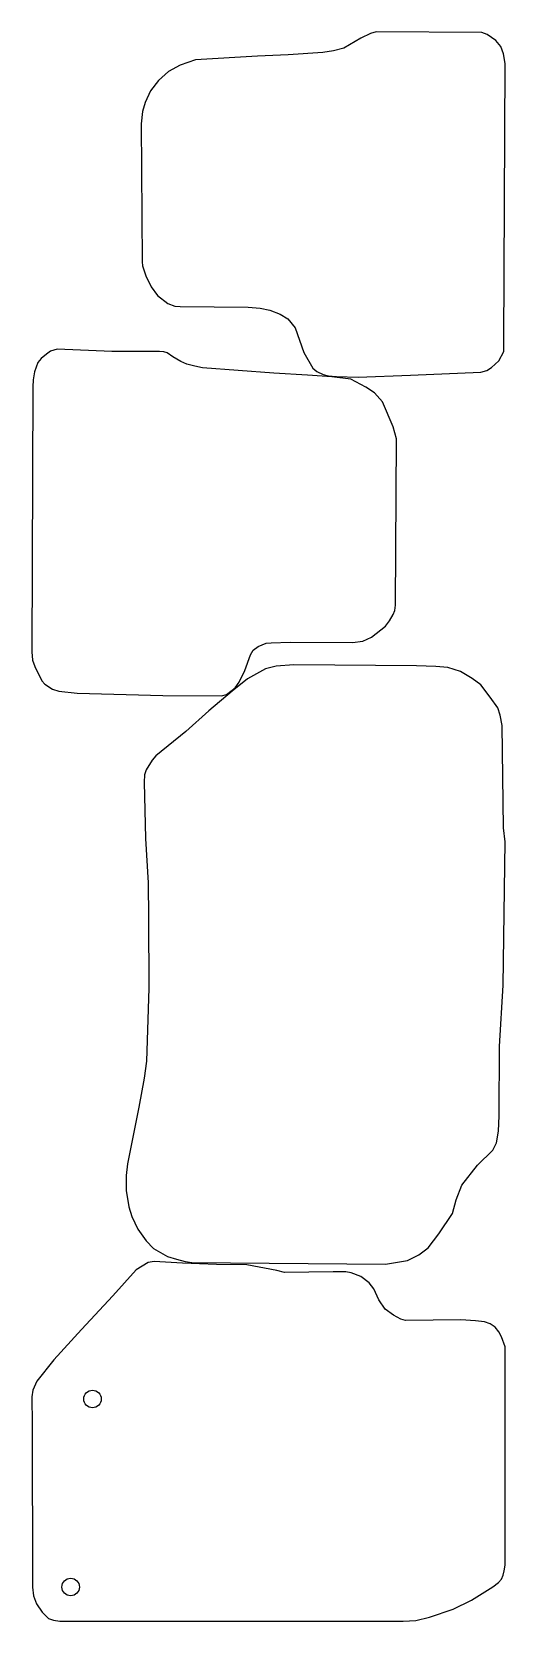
# Model space of a CAD drawing. Header units: millimetres. Extents: x 1905 to 2499, y 7 to 1999.
import ezdxf

# ---------------------------------------------------------------- set-up
doc = ezdxf.new("R2010")
doc.units = ezdxf.units.MM

msp = doc.modelspace()

# ---------------------------------------------------------------- linework, layer by layer
at = {"color": 3}
for points in [[(2043.7, 1710.9), (2044.1, 1705.7), (2048.3, 1693.1), (2055.3, 1679.5), (2062.9, 1668.5), (2075.9, 1658.7), (2084.7, 1655.3), (2091.7, 1654.9), (2176.7, 1653.9), (2191.7, 1652.5), (2203.9, 1650), (2216.7, 1645.2), (2226.5, 1639.4), (2235.5, 1628), (2246.7, 1597.2), (2257.7, 1577.6), (2262.7, 1573.2), (2270.7, 1569.6), (2276.9, 1568), (2287.3, 1567.2), (2314.7, 1566.2), (2380.4, 1568.6), (2468.4, 1572.4), (2475.8, 1574.4), (2481.6, 1578.4), (2491, 1586.6), (2497.2, 1598.2), (2497.4, 1610), (2499, 1959.2), (2497, 1971.4), (2493.4, 1980.6), (2487.2, 1988.2), (2476.4, 1995.4), (2469.6, 1998.2), (2337.1, 1999), (2330.1, 1996.8), (2318.1, 1991.2), (2296.8, 1978.3), (2283.6, 1975), (2270.5, 1973.2), (2227.1, 1970), (2188.3, 1968.5), (2110.7, 1963.8), (2091.4, 1957.2), (2076.7, 1949.2), (2064.5, 1938), (2054.4, 1924.9), (2047.7, 1910.2), (2044.4, 1899.2), (2042.7, 1883.5)], [(1905.5, 1221.9), (1906.5, 1211.7), (1909.2, 1203.7), (1918.2, 1185.7), (1921.9, 1181.4), (1931.3, 1175.3), (1939.6, 1172.6), (1962.5, 1170.3), (2069.7, 1167.5), (2143.4, 1167), (2149.6, 1168.5), (2160.4, 1177), (2165.4, 1183.9), (2172.5, 1198.5), (2179.5, 1218.3), (2183.1, 1224.2), (2189.3, 1228.7), (2199.5, 1232.8), (2205.7, 1233.5), (2229.6, 1234.1), (2307.7, 1233.8), (2320.5, 1235.2), (2331.4, 1240.3), (2348.8, 1254.2), (2354, 1261), (2358.6, 1268.9), (2360.6, 1273.7), (2361.5, 1280.5), (2362.5, 1489.1), (2358.4, 1503.9), (2345.1, 1535.1), (2335, 1546.5), (2324.4, 1553.8), (2305.4, 1563.6), (2281.5, 1566.6), (2251, 1568.8), (2208.9, 1571.1), (2119.6, 1578.1), (2109.9, 1579.8), (2099.9, 1582.7), (2092.5, 1585.8), (2082.3, 1591.5), (2075.3, 1596.6), (2071.2, 1598), (2065.7, 1598.4), (2006, 1598.4), (1937.3, 1601.2), (1929.1, 1598.8), (1924, 1595.2), (1917.4, 1589.4), (1912.9, 1584.5), (1908.8, 1572.9), (1907.4, 1563), (1906.8, 1553.9)], [(2233.8, 1205.6), (2212, 1204.1), (2198.3, 1200.6), (2175.8, 1188.3), (2156.5, 1172.6), (2127.3, 1147.9), (2098.5, 1122.1), (2061.2, 1091.8), (2056.4, 1086.1), (2048.7, 1074.1), (2046.7, 1068), (2046.4, 1058.8), (2048.1, 988), (2051.2, 932.6), (2051.9, 888.9), (2052.4, 800.6), (2049.5, 709.2), (2046.2, 687.6), (2039.7, 651.4), (2025.3, 580.6), (2023.9, 565.8), (2023.9, 547), (2027.2, 526.7), (2031.1, 514.4), (2038.5, 498.6), (2049.1, 483.9), (2058.2, 474.3), (2075.7, 464.5), (2087, 460.9), (2097.8, 458), (2106.2, 456.6), (2349, 454.9), (2376.5, 459.5), (2390.9, 466.4), (2402.2, 475.1), (2415.7, 492.6), (2432.9, 518.3), (2437.5, 535.3), (2444.4, 553.5), (2464.4, 578.7), (2483.3, 597.7), (2487.9, 606.8), (2490.5, 621.2), (2491.5, 640.4), (2492, 727.4), (2496.5, 804.5), (2499, 984.1), (2496.9, 1001.5), (2495.2, 1129.7), (2492.6, 1142.7), (2489.6, 1151.7), (2480.2, 1165.2), (2468.4, 1180.6), (2457.5, 1188.4), (2443.1, 1197.2), (2427.1, 1202.2), (2411.9, 1203.6), (2387.9, 1204.6)], [(1906.6, 49.8), (1907.8, 39.1), (1911.6, 29), (1918.5, 18.7), (1926.6, 10.8), (1932.6, 8.6), (1940.8, 7.3), (2371.2, 7.5), (2387.1, 8.2), (2404.1, 12.3), (2433.8, 22.4), (2456.9, 33.6), (2483.4, 50.3), (2490.7, 55.9), (2494.2, 60.1), (2496.4, 64.9), (2497.7, 70.4), (2498.9, 77.4), (2499, 351), (2494.5, 363.5), (2491, 370.1), (2486.2, 375.8), (2480, 380), (2473, 382.6), (2461.7, 383.8), (2443.5, 384.8), (2373.8, 384.1), (2368, 385.6), (2358.8, 390.7), (2348.5, 398.4), (2340.4, 409.9), (2334.2, 423.7), (2328.5, 431.4), (2318, 439.1), (2306, 443.9), (2299, 445.1), (2283.2, 445.1), (2222.4, 444.4), (2212.9, 446.6), (2174.9, 453.7), (2136.9, 454.4), (2094.6, 456), (2058.9, 458), (2051.6, 457), (2036.5, 447.4), (2007, 414.9), (1968, 372.9), (1933.3, 334.8), (1912, 308.1), (1906.8, 296.8), (1905.5, 288.4), (1906, 254.1)]]:
    msp.add_lwpolyline(points, close=True, dxfattribs=at)
for centre in [(1981.6, 285.8), (1954.2, 50.1)]:
    msp.add_circle(centre, 11, dxfattribs=at)

doc.saveas('drawing.dxf')
